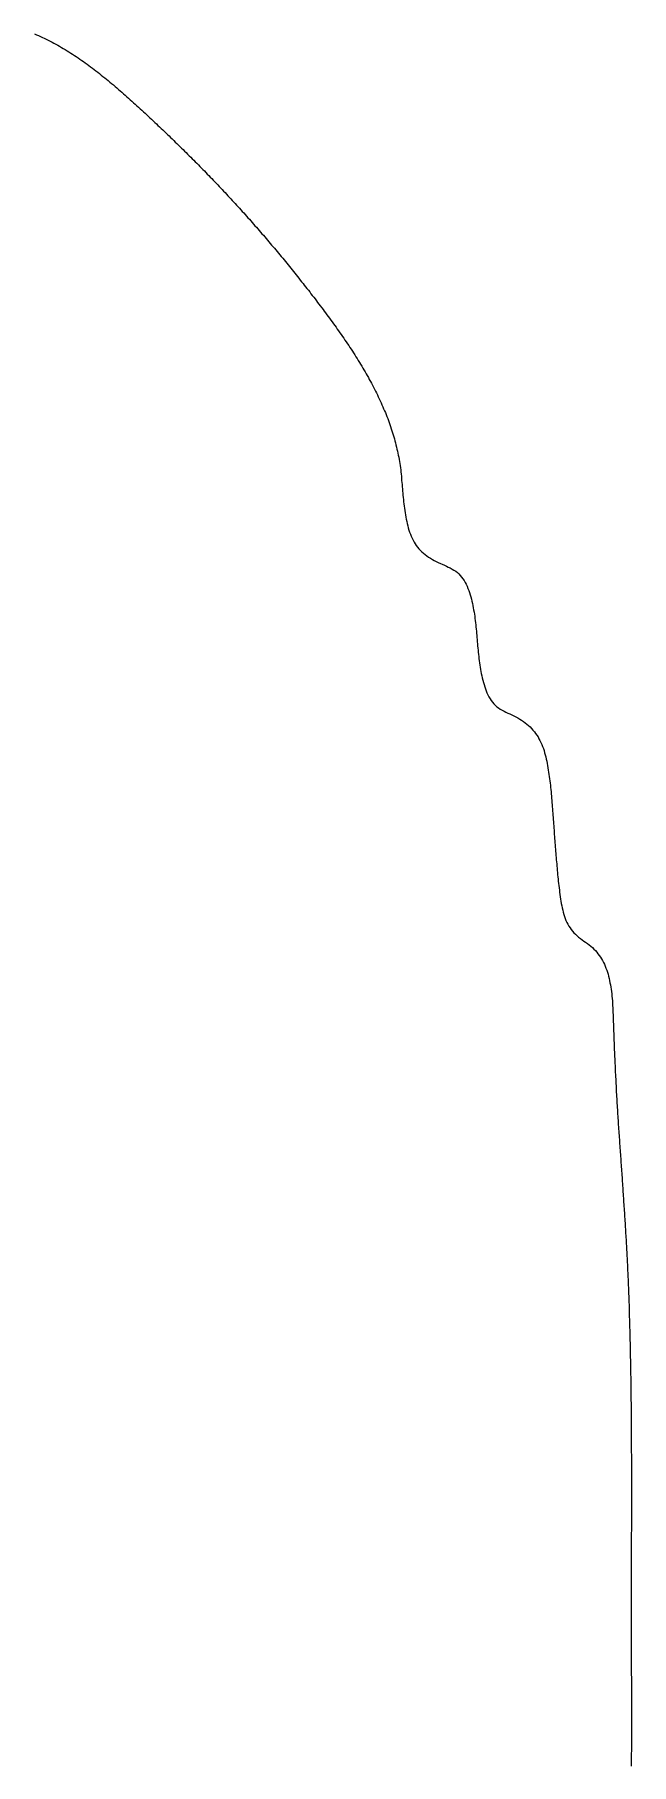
# Model space of a CAD drawing. Extents: x 40 to 225, y 4 to 261.
# Drawn here: x 178.98 to 184.44, y 21.81 to 37.64 of the extents above; entities that cross this region are included whole.
import ezdxf

# ---------------------------------------------------------------- set-up
doc = ezdxf.new("R2010")
doc.units = 0
doc.layers.get('0').update_dxf_attribs({"linetype": 'CONTINUOUS'})

msp = doc.modelspace()

# ---------------------------------------------------------------- linework, layer by layer
at = {"color": 7}
msp.add_polyline3d([(178.981, 37.6466, 0), (178.999, 37.639, 0), (179.017, 37.6312, 0), (179.035, 37.6233, 0), (179.053, 37.6151, 0), (179.07, 37.6067, 0), (179.088, 37.5982, 0), (179.106, 37.5895, 0), (179.123, 37.5805, 0), (179.141, 37.5714, 0), (179.158, 37.5622, 0), (179.175, 37.5527, 0), (179.193, 37.5431, 0), (179.21, 37.5333, 0), (179.227, 37.5234, 0), (179.244, 37.5133, 0), (179.261, 37.503, 0), (179.278, 37.4926, 0), (179.295, 37.4821, 0), (179.312, 37.4713, 0), (179.329, 37.4605, 0), (179.346, 37.4495, 0), (179.362, 37.4384, 0), (179.379, 37.4271, 0), (179.396, 37.4158, 0), (179.412, 37.4042, 0), (179.429, 37.3926, 0), (179.445, 37.3809, 0), (179.462, 37.369, 0), (179.478, 37.357, 0), (179.494, 37.3449, 0), (179.51, 37.3327, 0), (179.527, 37.3204, 0), (179.543, 37.308, 0), (179.559, 37.2955, 0), (179.575, 37.2829, 0), (179.591, 37.2703, 0), (179.607, 37.2575, 0), (179.623, 37.2447, 0), (179.639, 37.2317, 0), (179.655, 37.2187, 0), (179.67, 37.2057, 0), (179.686, 37.1925, 0), (179.702, 37.1793, 0), (179.718, 37.166, 0), (179.733, 37.1527, 0), (179.749, 37.1393, 0), (179.764, 37.1259, 0), (179.78, 37.1124, 0), (179.795, 37.0989, 0), (179.811, 37.0853, 0), (179.826, 37.0717, 0), (179.841, 37.058, 0), (179.856, 37.0443, 0), (179.872, 37.0306, 0), (179.887, 37.0169, 0), (179.902, 37.0031, 0), (179.917, 36.9893, 0), (179.932, 36.9755, 0), (179.947, 36.9617, 0), (179.962, 36.9479, 0), (179.977, 36.9341, 0), (179.992, 36.9202, 0), (180.007, 36.9064, 0), (180.022, 36.8926, 0), (180.037, 36.8787, 0), (180.052, 36.8649, 0), (180.066, 36.8511, 0), (180.081, 36.8372, 0), (180.096, 36.8234, 0), (180.11, 36.8096, 0), (180.125, 36.7957, 0), (180.139, 36.7819, 0), (180.154, 36.768, 0), (180.169, 36.7542, 0), (180.183, 36.7403, 0), (180.197, 36.7265, 0), (180.212, 36.7126, 0), (180.226, 36.6988, 0), (180.241, 36.6849, 0), (180.255, 36.671, 0), (180.269, 36.6572, 0), (180.283, 36.6433, 0), (180.298, 36.6294, 0), (180.312, 36.6155, 0), (180.326, 36.6016, 0), (180.34, 36.5877, 0), (180.354, 36.5738, 0), (180.368, 36.5598, 0), (180.382, 36.5459, 0), (180.396, 36.532, 0), (180.41, 36.518, 0), (180.424, 36.5041, 0), (180.438, 36.4901, 0), (180.452, 36.4762, 0), (180.466, 36.4622, 0), (180.48, 36.4482, 0), (180.493, 36.4342, 0), (180.507, 36.4202, 0), (180.521, 36.4061, 0), (180.535, 36.3921, 0), (180.548, 36.3781, 0), (180.562, 36.364, 0), (180.575, 36.3499, 0), (180.589, 36.3359, 0), (180.603, 36.3218, 0), (180.616, 36.3077, 0), (180.63, 36.2935, 0), (180.643, 36.2794, 0), (180.657, 36.2653, 0), (180.67, 36.2511, 0), (180.683, 36.2369, 0), (180.697, 36.2227, 0), (180.71, 36.2085, 0), (180.724, 36.1943, 0), (180.737, 36.1801, 0), (180.75, 36.1658, 0), (180.763, 36.1515, 0), (180.777, 36.1372, 0), (180.79, 36.1229, 0), (180.803, 36.1086, 0), (180.816, 36.0943, 0), (180.829, 36.0799, 0), (180.842, 36.0655, 0), (180.856, 36.0511, 0), (180.869, 36.0367, 0), (180.882, 36.0223, 0), (180.895, 36.0078, 0), (180.908, 35.9933, 0), (180.921, 35.9789, 0), (180.934, 35.9643, 0), (180.947, 35.9498, 0), (180.96, 35.9352, 0), (180.972, 35.9207, 0), (180.985, 35.9061, 0), (180.998, 35.8914, 0), (181.011, 35.8768, 0), (181.024, 35.8621, 0), (181.037, 35.8474, 0), (181.049, 35.8327, 0), (181.062, 35.818, 0), (181.075, 35.8032, 0), (181.088, 35.7884, 0), (181.1, 35.7736, 0), (181.113, 35.7588, 0), (181.126, 35.7439, 0), (181.138, 35.729, 0), (181.151, 35.7141, 0), (181.164, 35.6991, 0), (181.176, 35.6842, 0), (181.189, 35.6692, 0), (181.201, 35.6542, 0), (181.214, 35.6391, 0), (181.227, 35.624, 0), (181.239, 35.6089, 0), (181.252, 35.5938, 0), (181.264, 35.5786, 0), (181.277, 35.5634, 0), (181.289, 35.5482, 0), (181.302, 35.5329, 0), (181.314, 35.5177, 0), (181.326, 35.5023, 0), (181.339, 35.487, 0), (181.351, 35.4716, 0), (181.364, 35.4562, 0), (181.376, 35.4408, 0), (181.388, 35.4253, 0), (181.401, 35.4098, 0), (181.413, 35.3942, 0), (181.425, 35.3787, 0), (181.438, 35.3631, 0), (181.45, 35.3474, 0), (181.462, 35.3318, 0), (181.474, 35.3161, 0), (181.487, 35.3003, 0), (181.499, 35.2845, 0), (181.511, 35.2687, 0), (181.523, 35.2529, 0), (181.536, 35.237, 0), (181.548, 35.2211, 0), (181.56, 35.2051, 0), (181.572, 35.1891, 0), (181.584, 35.1731, 0), (181.596, 35.157, 0), (181.609, 35.1409, 0), (181.621, 35.1248, 0), (181.633, 35.1086, 0), (181.645, 35.0924, 0), (181.657, 35.0761, 0), (181.669, 35.0598, 0), (181.681, 35.0435, 0), (181.693, 35.0272, 0), (181.705, 35.0108, 0), (181.717, 34.9943, 0), (181.729, 34.9778, 0), (181.741, 34.9613, 0), (181.752, 34.9448, 0), (181.764, 34.9282, 0), (181.776, 34.9116, 0), (181.787, 34.8949, 0), (181.799, 34.8782, 0), (181.811, 34.8615, 0), (181.822, 34.8447, 0), (181.833, 34.8279, 0), (181.845, 34.8111, 0), (181.856, 34.7942, 0), (181.867, 34.7773, 0), (181.878, 34.7603, 0), (181.89, 34.7433, 0), (181.901, 34.7263, 0), (181.911, 34.7092, 0), (181.922, 34.6921, 0), (181.933, 34.675, 0), (181.944, 34.6578, 0), (181.954, 34.6406, 0), (181.965, 34.6233, 0), (181.975, 34.606, 0), (181.986, 34.5887, 0), (181.996, 34.5714, 0), (182.006, 34.554, 0), (182.016, 34.5365, 0), (182.026, 34.5191, 0), (182.036, 34.5016, 0), (182.045, 34.484, 0), (182.055, 34.4664, 0), (182.064, 34.4488, 0), (182.074, 34.4312, 0), (182.083, 34.4135, 0), (182.092, 34.3957, 0), (182.101, 34.378, 0), (182.11, 34.3602, 0), (182.119, 34.3423, 0), (182.127, 34.3245, 0), (182.136, 34.3066, 0), (182.144, 34.2886, 0), (182.153, 34.2706, 0), (182.161, 34.2526, 0), (182.169, 34.2346, 0), (182.176, 34.2165, 0), (182.184, 34.1983, 0), (182.192, 34.1802, 0), (182.199, 34.162, 0), (182.206, 34.1437, 0), (182.213, 34.1255, 0), (182.22, 34.1071, 0), (182.227, 34.0888, 0), (182.233, 34.0704, 0), (182.24, 34.052, 0), (182.246, 34.0335, 0), (182.252, 34.015, 0), (182.258, 33.9965, 0), (182.264, 33.9779, 0), (182.269, 33.9593, 0), (182.274, 33.9407, 0), (182.28, 33.922, 0), (182.285, 33.9033, 0), (182.289, 33.8846, 0), (182.294, 33.8658, 0), (182.298, 33.847, 0), (182.303, 33.8281, 0), (182.307, 33.8092, 0), (182.31, 33.7903, 0), (182.314, 33.7713, 0), (182.318, 33.7523, 0), (182.321, 33.7333, 0), (182.324, 33.7142, 0), (182.327, 33.6951, 0), (182.329, 33.676, 0), (182.332, 33.6568, 0), (182.334, 33.6376, 0), (182.336, 33.6183, 0), (182.338, 33.599, 0), (182.34, 33.5797, 0), (182.341, 33.5603, 0), (182.343, 33.5409, 0), (182.345, 33.5214, 0), (182.346, 33.5019, 0), (182.348, 33.4824, 0), (182.35, 33.4628, 0), (182.351, 33.4432, 0), (182.353, 33.4235, 0), (182.355, 33.4038, 0), (182.357, 33.384, 0), (182.359, 33.3642, 0), (182.361, 33.3444, 0), (182.364, 33.3245, 0), (182.366, 33.3046, 0), (182.369, 33.2846, 0), (182.372, 33.2646, 0), (182.375, 33.2445, 0), (182.379, 33.2244, 0), (182.383, 33.2043, 0), (182.387, 33.1842, 0), (182.391, 33.1642, 0), (182.396, 33.1444, 0), (182.402, 33.1248, 0), (182.407, 33.1054, 0), (182.414, 33.0862, 0), (182.421, 33.0674, 0), (182.428, 33.0489, 0), (182.436, 33.0308, 0), (182.445, 33.0131, 0), (182.454, 32.996, 0), (182.464, 32.9793, 0), (182.475, 32.9633, 0), (182.486, 32.9478, 0), (182.499, 32.933, 0), (182.512, 32.9189, 0), (182.526, 32.9055, 0), (182.54, 32.8927, 0), (182.556, 32.8805, 0), (182.572, 32.8689, 0), (182.588, 32.8579, 0), (182.605, 32.8473, 0), (182.622, 32.8372, 0), (182.64, 32.8276, 0), (182.658, 32.8183, 0), (182.676, 32.8094, 0), (182.695, 32.8009, 0), (182.713, 32.7925, 0), (182.732, 32.7842, 0), (182.75, 32.7758, 0), (182.768, 32.7673, 0), (182.786, 32.7584, 0), (182.803, 32.749, 0), (182.82, 32.739, 0), (182.836, 32.7282, 0), (182.851, 32.7166, 0), (182.865, 32.7039, 0), (182.878, 32.6902, 0), (182.89, 32.6755, 0), (182.902, 32.66, 0), (182.913, 32.6436, 0), (182.923, 32.6266, 0), (182.932, 32.6089, 0), (182.94, 32.5906, 0), (182.948, 32.5719, 0), (182.955, 32.5528, 0), (182.962, 32.5333, 0), (182.968, 32.5136, 0), (182.974, 32.4938, 0), (182.979, 32.4739, 0), (182.984, 32.4539, 0), (182.989, 32.4341, 0), (182.993, 32.4143, 0), (182.997, 32.3945, 0), (183, 32.3748, 0), (183.004, 32.3552, 0), (183.007, 32.3356, 0), (183.01, 32.316, 0), (183.012, 32.2965, 0), (183.015, 32.277, 0), (183.017, 32.2576, 0), (183.019, 32.2381, 0), (183.021, 32.2187, 0), (183.023, 32.1994, 0), (183.025, 32.18, 0), (183.027, 32.1607, 0), (183.028, 32.1414, 0), (183.03, 32.1221, 0), (183.031, 32.1028, 0), (183.033, 32.0835, 0), (183.035, 32.0642, 0), (183.036, 32.0448, 0), (183.038, 32.0255, 0), (183.04, 32.0062, 0), (183.042, 31.9868, 0), (183.044, 31.9675, 0), (183.046, 31.9481, 0), (183.048, 31.9286, 0), (183.051, 31.9092, 0), (183.053, 31.8897, 0), (183.056, 31.8701, 0), (183.059, 31.8505, 0), (183.063, 31.8308, 0), (183.066, 31.8111, 0), (183.07, 31.7913, 0), (183.074, 31.7715, 0), (183.079, 31.7516, 0), (183.084, 31.7316, 0), (183.089, 31.7116, 0), (183.095, 31.6917, 0), (183.101, 31.6719, 0), (183.107, 31.6524, 0), (183.115, 31.6332, 0), (183.122, 31.6144, 0), (183.131, 31.5961, 0), (183.14, 31.5784, 0), (183.15, 31.5614, 0), (183.161, 31.5451, 0), (183.172, 31.5296, 0), (183.185, 31.5151, 0), (183.198, 31.5015, 0), (183.212, 31.4891, 0), (183.228, 31.4776, 0), (183.244, 31.4671, 0), (183.26, 31.4574, 0), (183.278, 31.4482, 0), (183.296, 31.4394, 0), (183.314, 31.4309, 0), (183.332, 31.4225, 0), (183.35, 31.4139, 0), (183.368, 31.4052, 0), (183.387, 31.396, 0), (183.404, 31.3863, 0), (183.422, 31.3761, 0), (183.439, 31.3653, 0), (183.455, 31.354, 0), (183.471, 31.3421, 0), (183.487, 31.3298, 0), (183.502, 31.3169, 0), (183.516, 31.3034, 0), (183.53, 31.2895, 0), (183.543, 31.2751, 0), (183.556, 31.2601, 0), (183.567, 31.2447, 0), (183.579, 31.2288, 0), (183.589, 31.2124, 0), (183.598, 31.1956, 0), (183.607, 31.1783, 0), (183.616, 31.1607, 0), (183.624, 31.1428, 0), (183.631, 31.1245, 0), (183.638, 31.1059, 0), (183.644, 31.0871, 0), (183.65, 31.068, 0), (183.655, 31.0486, 0), (183.66, 31.0291, 0), (183.665, 31.0095, 0), (183.669, 30.9896, 0), (183.673, 30.9697, 0), (183.676, 30.9497, 0), (183.68, 30.9296, 0), (183.683, 30.9095, 0), (183.686, 30.8894, 0), (183.689, 30.8693, 0), (183.692, 30.8493, 0), (183.694, 30.8293, 0), (183.697, 30.8093, 0), (183.699, 30.7894, 0), (183.702, 30.7695, 0), (183.704, 30.7497, 0), (183.706, 30.7299, 0), (183.708, 30.7101, 0), (183.71, 30.6904, 0), (183.712, 30.6707, 0), (183.714, 30.651, 0), (183.716, 30.6314, 0), (183.717, 30.6118, 0), (183.719, 30.5922, 0), (183.72, 30.5726, 0), (183.722, 30.5531, 0), (183.723, 30.5336, 0), (183.725, 30.5141, 0), (183.726, 30.4947, 0), (183.728, 30.4753, 0), (183.729, 30.4559, 0), (183.73, 30.4365, 0), (183.732, 30.4171, 0), (183.733, 30.3978, 0), (183.734, 30.3784, 0), (183.736, 30.3591, 0), (183.737, 30.3398, 0), (183.738, 30.3205, 0), (183.74, 30.3012, 0), (183.741, 30.282, 0), (183.742, 30.2627, 0), (183.744, 30.2434, 0), (183.745, 30.2241, 0), (183.747, 30.2048, 0), (183.748, 30.1855, 0), (183.75, 30.1662, 0), (183.751, 30.1468, 0), (183.753, 30.1275, 0), (183.755, 30.108, 0), (183.756, 30.0886, 0), (183.758, 30.0691, 0), (183.76, 30.0496, 0), (183.761, 30.03, 0), (183.763, 30.0104, 0), (183.765, 29.9907, 0), (183.767, 29.971, 0), (183.769, 29.9512, 0), (183.771, 29.9313, 0), (183.773, 29.9113, 0), (183.775, 29.8913, 0), (183.778, 29.8712, 0), (183.78, 29.8511, 0), (183.782, 29.8308, 0), (183.785, 29.8104, 0), (183.787, 29.79, 0), (183.79, 29.7695, 0), (183.793, 29.7489, 0), (183.796, 29.7284, 0), (183.799, 29.7079, 0), (183.802, 29.6875, 0), (183.806, 29.6673, 0), (183.81, 29.6472, 0), (183.815, 29.6273, 0), (183.82, 29.6077, 0), (183.825, 29.5884, 0), (183.831, 29.5694, 0), (183.838, 29.5507, 0), (183.845, 29.5325, 0), (183.853, 29.5147, 0), (183.862, 29.4974, 0), (183.871, 29.4806, 0), (183.882, 29.4644, 0), (183.893, 29.4489, 0), (183.905, 29.4339, 0), (183.918, 29.4196, 0), (183.931, 29.406, 0), (183.946, 29.393, 0), (183.961, 29.3804, 0), (183.977, 29.3681, 0), (183.993, 29.3561, 0), (184.009, 29.3443, 0), (184.025, 29.3324, 0), (184.041, 29.3206, 0), (184.057, 29.3085, 0), (184.072, 29.2962, 0), (184.087, 29.2835, 0), (184.101, 29.2703, 0), (184.114, 29.2566, 0), (184.127, 29.2424, 0), (184.138, 29.2278, 0), (184.15, 29.2127, 0), (184.16, 29.1972, 0), (184.17, 29.1813, 0), (184.18, 29.165, 0), (184.188, 29.1483, 0), (184.197, 29.1312, 0), (184.204, 29.1137, 0), (184.211, 29.0959, 0), (184.218, 29.0778, 0), (184.224, 29.0593, 0), (184.23, 29.0406, 0), (184.235, 29.0216, 0), (184.24, 29.0023, 0), (184.244, 28.9827, 0), (184.248, 28.9629, 0), (184.252, 28.9429, 0), (184.256, 28.9227, 0), (184.259, 28.9023, 0), (184.261, 28.8817, 0), (184.264, 28.8609, 0), (184.266, 28.84, 0), (184.268, 28.8189, 0), (184.27, 28.7977, 0), (184.271, 28.7765, 0), (184.272, 28.7551, 0), (184.274, 28.7336, 0), (184.275, 28.7121, 0), (184.275, 28.6906, 0), (184.276, 28.669, 0), (184.277, 28.6474, 0), (184.278, 28.6258, 0), (184.278, 28.6042, 0), (184.279, 28.5827, 0), (184.28, 28.5611, 0), (184.28, 28.5397, 0), (184.281, 28.5183, 0), (184.282, 28.4969, 0), (184.282, 28.4757, 0), (184.283, 28.4544, 0), (184.284, 28.4333, 0), (184.285, 28.4121, 0), (184.285, 28.3911, 0), (184.286, 28.3701, 0), (184.287, 28.3491, 0), (184.288, 28.3282, 0), (184.289, 28.3073, 0), (184.29, 28.2865, 0), (184.291, 28.2658, 0), (184.292, 28.245, 0), (184.293, 28.2244, 0), (184.294, 28.2038, 0), (184.294, 28.1832, 0), (184.295, 28.1627, 0), (184.296, 28.1422, 0), (184.298, 28.1218, 0), (184.299, 28.1014, 0), (184.3, 28.081, 0), (184.301, 28.0608, 0), (184.302, 28.0405, 0), (184.303, 28.0203, 0), (184.304, 28.0001, 0), (184.305, 27.98, 0), (184.306, 27.9599, 0), (184.307, 27.9398, 0), (184.309, 27.9198, 0), (184.31, 27.8998, 0), (184.311, 27.8799, 0), (184.312, 27.86, 0), (184.313, 27.8401, 0), (184.314, 27.8203, 0), (184.316, 27.8005, 0), (184.317, 27.7807, 0), (184.318, 27.761, 0), (184.319, 27.7412, 0), (184.321, 27.7216, 0), (184.322, 27.7019, 0), (184.323, 27.6823, 0), (184.324, 27.6627, 0), (184.326, 27.6432, 0), (184.327, 27.6237, 0), (184.328, 27.6042, 0), (184.33, 27.5847, 0), (184.331, 27.5652, 0), (184.332, 27.5458, 0), (184.334, 27.5264, 0), (184.335, 27.5071, 0), (184.336, 27.4877, 0), (184.338, 27.4684, 0), (184.339, 27.4491, 0), (184.34, 27.4298, 0), (184.342, 27.4106, 0), (184.343, 27.3913, 0), (184.344, 27.3721, 0), (184.346, 27.3529, 0), (184.347, 27.3337, 0), (184.348, 27.3145, 0), (184.35, 27.2954, 0), (184.351, 27.2763, 0), (184.352, 27.2571, 0), (184.354, 27.238, 0), (184.355, 27.2189, 0), (184.356, 27.1999, 0), (184.358, 27.1808, 0), (184.359, 27.1618, 0), (184.36, 27.1427, 0), (184.362, 27.1237, 0), (184.363, 27.1047, 0), (184.364, 27.0857, 0), (184.365, 27.0667, 0), (184.367, 27.0477, 0), (184.368, 27.0287, 0), (184.369, 27.0097, 0), (184.371, 26.9907, 0), (184.372, 26.9718, 0), (184.373, 26.9528, 0), (184.375, 26.9338, 0), (184.376, 26.9149, 0), (184.377, 26.8959, 0), (184.378, 26.877, 0), (184.38, 26.858, 0), (184.381, 26.8391, 0), (184.382, 26.8201, 0), (184.383, 26.8012, 0), (184.384, 26.7822, 0), (184.386, 26.7633, 0), (184.387, 26.7443, 0), (184.388, 26.7253, 0), (184.389, 26.7064, 0), (184.39, 26.6874, 0), (184.391, 26.6684, 0), (184.393, 26.6494, 0), (184.394, 26.6305, 0), (184.395, 26.6115, 0), (184.396, 26.5925, 0), (184.397, 26.5734, 0), (184.398, 26.5544, 0), (184.399, 26.5354, 0), (184.4, 26.5164, 0), (184.401, 26.4973, 0), (184.402, 26.4782, 0), (184.403, 26.4592, 0), (184.404, 26.4401, 0), (184.405, 26.421, 0), (184.406, 26.4019, 0), (184.407, 26.3827, 0), (184.408, 26.3636, 0), (184.409, 26.3444, 0), (184.409, 26.3253, 0), (184.41, 26.3061, 0), (184.411, 26.2869, 0), (184.412, 26.2678, 0), (184.413, 26.2486, 0), (184.414, 26.2293, 0), (184.414, 26.2101, 0), (184.415, 26.1909, 0), (184.416, 26.1716, 0), (184.417, 26.1524, 0), (184.417, 26.1331, 0), (184.418, 26.1139, 0), (184.419, 26.0946, 0), (184.42, 26.0753, 0), (184.42, 26.056, 0), (184.421, 26.0367, 0), (184.422, 26.0173, 0), (184.422, 25.998, 0), (184.423, 25.9786, 0), (184.424, 25.9593, 0), (184.424, 25.9399, 0), (184.425, 25.9206, 0), (184.425, 25.9012, 0), (184.426, 25.8818, 0), (184.427, 25.8624, 0), (184.427, 25.843, 0), (184.428, 25.8235, 0), (184.428, 25.8041, 0), (184.429, 25.7847, 0), (184.429, 25.7652, 0), (184.43, 25.7458, 0), (184.43, 25.7263, 0), (184.431, 25.7068, 0), (184.431, 25.6873, 0), (184.432, 25.6679, 0), (184.432, 25.6484, 0), (184.432, 25.6288, 0), (184.433, 25.6093, 0), (184.433, 25.5898, 0), (184.434, 25.5703, 0), (184.434, 25.5507, 0), (184.434, 25.5312, 0), (184.435, 25.5116, 0), (184.435, 25.4921, 0), (184.436, 25.4725, 0), (184.436, 25.4529, 0), (184.436, 25.4333, 0), (184.437, 25.4137, 0), (184.437, 25.3941, 0), (184.437, 25.3745, 0), (184.438, 25.3549, 0), (184.438, 25.3352, 0), (184.438, 25.3156, 0), (184.438, 25.296, 0), (184.439, 25.2763, 0), (184.439, 25.2566, 0), (184.439, 25.237, 0), (184.439, 25.2173, 0), (184.44, 25.1976, 0), (184.44, 25.1779, 0), (184.44, 25.1583, 0), (184.44, 25.1386, 0), (184.441, 25.1189, 0), (184.441, 25.0991, 0), (184.441, 25.0794, 0), (184.441, 25.0597, 0), (184.441, 25.04, 0), (184.441, 25.0202, 0), (184.442, 25.0005, 0), (184.442, 24.9807, 0), (184.442, 24.961, 0), (184.442, 24.9412, 0), (184.442, 24.9214, 0), (184.442, 24.9017, 0), (184.442, 24.8819, 0), (184.443, 24.8621, 0), (184.443, 24.8423, 0), (184.443, 24.8225, 0), (184.443, 24.8027, 0), (184.443, 24.7829, 0), (184.443, 24.7631, 0), (184.443, 24.7433, 0), (184.443, 24.7235, 0), (184.443, 24.7036, 0), (184.443, 24.6838, 0), (184.443, 24.6639, 0), (184.444, 24.6441, 0), (184.444, 24.6243, 0), (184.444, 24.6044, 0), (184.444, 24.5845, 0), (184.444, 24.5647, 0), (184.444, 24.5448, 0), (184.444, 24.5249, 0), (184.444, 24.5051, 0), (184.444, 24.4852, 0), (184.444, 24.4653, 0), (184.444, 24.4454, 0), (184.444, 24.4255, 0), (184.444, 24.4056, 0), (184.444, 24.3857, 0), (184.444, 24.3658, 0), (184.444, 24.3459, 0), (184.444, 24.326, 0), (184.444, 24.3061, 0), (184.444, 24.2861, 0), (184.444, 24.2662, 0), (184.444, 24.2463, 0), (184.444, 24.2264, 0), (184.444, 24.2064, 0), (184.444, 24.1865, 0), (184.444, 24.1665, 0), (184.444, 24.1466, 0), (184.444, 24.1267, 0), (184.444, 24.1067, 0), (184.444, 24.0867, 0), (184.444, 24.0668, 0), (184.444, 24.0468, 0), (184.444, 24.0269, 0), (184.444, 24.0069, 0), (184.444, 23.9869, 0), (184.444, 23.967, 0), (184.444, 23.947, 0), (184.443, 23.927, 0), (184.443, 23.907, 0), (184.443, 23.8871, 0), (184.443, 23.8671, 0), (184.443, 23.8471, 0), (184.443, 23.8271, 0), (184.443, 23.8071, 0), (184.443, 23.7871, 0), (184.443, 23.7671, 0), (184.443, 23.7472, 0), (184.443, 23.7272, 0), (184.443, 23.7072, 0), (184.443, 23.6872, 0), (184.443, 23.6672, 0), (184.443, 23.6472, 0), (184.443, 23.6272, 0), (184.443, 23.6072, 0), (184.443, 23.5872, 0), (184.443, 23.5672, 0), (184.443, 23.5471, 0), (184.443, 23.5271, 0), (184.443, 23.5071, 0), (184.443, 23.4871, 0), (184.443, 23.4671, 0), (184.443, 23.4471, 0), (184.443, 23.4271, 0), (184.443, 23.4071, 0), (184.443, 23.3871, 0), (184.443, 23.3671, 0), (184.443, 23.347, 0), (184.443, 23.327, 0), (184.443, 23.307, 0), (184.443, 23.287, 0), (184.443, 23.267, 0), (184.443, 23.247, 0), (184.443, 23.227, 0), (184.443, 23.207, 0), (184.443, 23.1869, 0), (184.443, 23.1669, 0), (184.443, 23.1469, 0), (184.443, 23.1269, 0), (184.443, 23.1069, 0), (184.443, 23.0869, 0), (184.443, 23.0669, 0), (184.443, 23.0469, 0), (184.443, 23.0269, 0), (184.443, 23.0069, 0), (184.443, 22.9869, 0), (184.443, 22.9668, 0), (184.443, 22.9468, 0), (184.443, 22.9268, 0), (184.443, 22.9068, 0), (184.443, 22.8868, 0), (184.443, 22.8668, 0), (184.443, 22.8468, 0), (184.443, 22.8269, 0), (184.443, 22.8069, 0), (184.443, 22.7869, 0), (184.443, 22.7669, 0), (184.443, 22.7469, 0), (184.443, 22.7269, 0), (184.443, 22.7069, 0), (184.443, 22.6869, 0), (184.443, 22.667, 0), (184.443, 22.647, 0), (184.443, 22.627, 0), (184.444, 22.607, 0), (184.444, 22.5871, 0), (184.444, 22.5671, 0), (184.444, 22.5471, 0), (184.444, 22.5272, 0), (184.444, 22.5072, 0), (184.444, 22.4872, 0), (184.444, 22.4673, 0), (184.444, 22.4473, 0), (184.444, 22.4274, 0), (184.444, 22.4074, 0), (184.444, 22.3875, 0), (184.444, 22.3676, 0), (184.444, 22.3476, 0), (184.444, 22.3277, 0), (184.444, 22.3078, 0), (184.444, 22.2878, 0), (184.444, 22.2679, 0), (184.444, 22.248, 0), (184.444, 22.2281, 0), (184.444, 22.2082, 0), (184.444, 22.1883, 0), (184.444, 22.1684, 0), (184.444, 22.1485, 0), (184.444, 22.1286, 0), (184.444, 22.1087, 0), (184.444, 22.0888, 0), (184.444, 22.0689, 0), (184.444, 22.049, 0), (184.444, 22.0292, 0), (184.444, 22.0093, 0), (184.444, 21.9894, 0), (184.444, 21.9696, 0), (184.444, 21.9497, 0), (184.444, 21.9298, 0), (184.443, 21.91, 0), (184.443, 21.8902, 0), (184.443, 21.8703, 0), (184.443, 21.8505, 0), (184.443, 21.8307, 0), (184.443, 21.8108, 0), (184.443, 21.791, 0)], dxfattribs=at)

doc.saveas('drawing.dxf')
